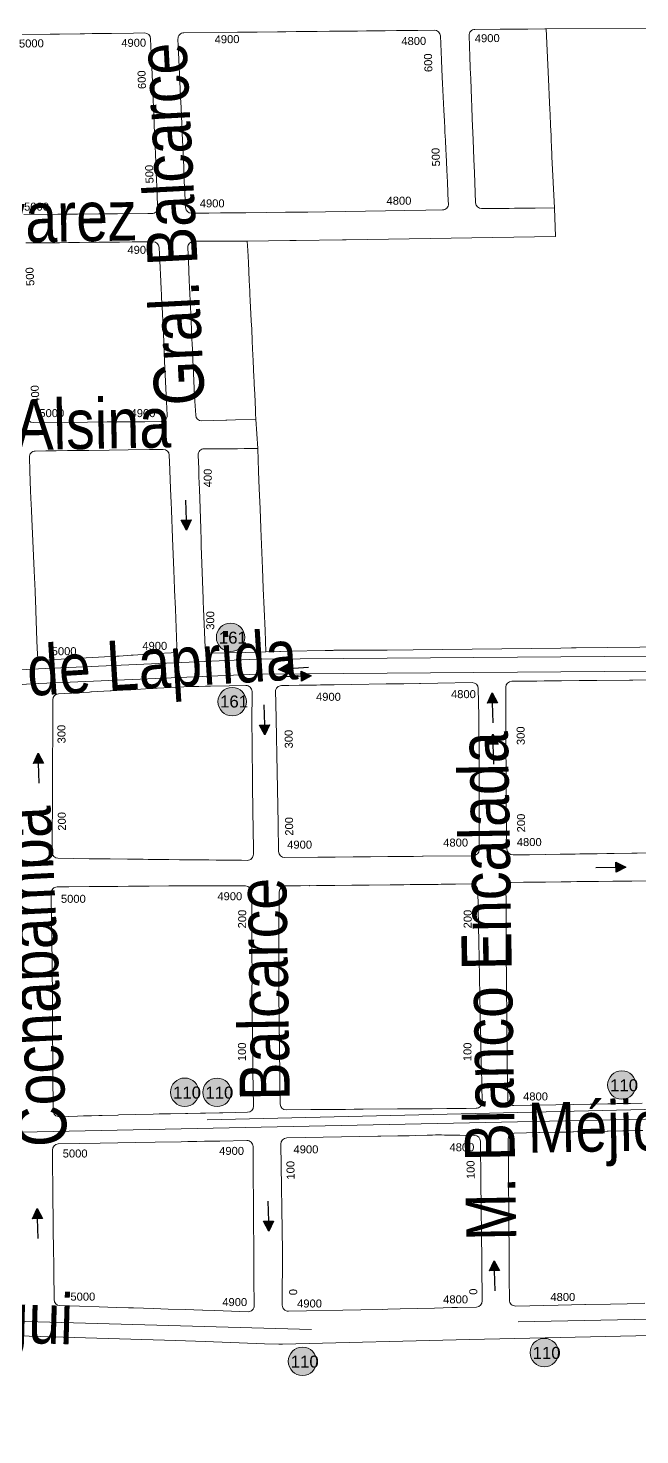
# Model space of a CAD drawing. Header units: millimetres. Extents: x 11558 to 23675, y 49449 to 61482.
# Drawn here: x 15370 to 15676, y 53272 to 53975 of the extents above; entities that cross this region are included whole.
import ezdxf

# ---------------------------------------------------------------- set-up
doc = ezdxf.new("R2010")
doc.units = ezdxf.units.MM
for name, color, linetype in [('0. plano base - nombres calles', 22, 'Continuous'), ('0. Plano Base - PLANO', 254, 'Continuous'), ('0. Plano base - sentido calles', 253, 'Continuous'), ('7. puesta en valor CC la lucila', 212, 'Continuous'), ('numeración', 7, 'Continuous')]:
    doc.layers.add(name, color=color, linetype=linetype)
for name, color, linetype, true_color in [('Linea 110 - 1 ida', 7, 'Continuous', 0x940000), ('Linea 110 - 1 Vuelta', 7, 'Continuous', 0x0000a8), ('Linea 110 - 2 Ida', 7, 'Continuous', 0xff3838), ('Linea 110 - 2 Vuelta', 7, 'Continuous', 0x3838ff), ('Linea 161 ida', 7, 'Continuous', 0xd16b6b), ('linea 161 vuelta', 7, 'Continuous', 0x9d070c)]:
    doc.layers.add(name, color=color, linetype=linetype, true_color=true_color)
doc.layers.get('7. puesta en valor CC la lucila').off()
doc.styles.get("Standard").update_dxf_attribs({"font": 'arial.ttf'})

# ---------------------------------------------------------------- blocks, each defined once
blk = doc.blocks.new('MANZANAS')
at = {"layer": '0. Plano Base - PLANO', "color": 0, "linetype": 'Continuous', "lineweight": 5}
for points in [[(5636383.23, 6176028.71), (5636299.06, 6175983.83), (5636296.93, 6175982.71), (5636292.27, 6175980.22), (5636227.13, 6175945.31), (5636215.62, 6175939.14), (5636199.24, 6175930.77), (5636198.8, 6175930.54), (5636192, 6175926.85), (5636191.77, 6175926.72), (5636191.1, 6175926.35), (5636190.87, 6175926.23), (5636188.39, 6175924.87), (5636188.16, 6175924.75), (5636172.24, 6175916.06), (5636172.02, 6175915.93), (5636168.53, 6175914.02), (5636168.3, 6175913.9), (5636162.19, 6175910.49), (5636162.16, 6175910.54), (5636156.87, 6175919.79), (5636151.57, 6175929.03), (5636146.39, 6175938.07), (5636146.36, 6175938.12), (5636141.48, 6175946.65), (5636131.48, 6175964.1), (5636131.45, 6175964.15), (5636126.6, 6175972.67), (5636126.57, 6175972.72), (5636121.68, 6175981.3), (5636121.66, 6175981.35), (5636117.29, 6175989.01), (5636111.72, 6175998.79), (5636104.14, 6176011.39), (5636104.12, 6176011.44), (5636102.81, 6176013.69), (5636101.78, 6176015.47), (5636097.82, 6176022.3), (5636095.31, 6176026.64), (5636094.57, 6176027.91), (5636094.54, 6176027.96), (5636093.68, 6176029.44), (5636089.48, 6176036.69), (5636089.45, 6176036.74), (5636086.49, 6176041.85), (5636084.47, 6176045.33), (5636084.44, 6176045.38), (5636081.49, 6176050.44), (5636079.4, 6176054.01), (5636074.31, 6176062.72), (5636072.79, 6176065.32), (5636071.95, 6176066.76), (5636069.24, 6176071.4), (5636069.21, 6176071.45), (5636064.66, 6176079.24), (5636061.6, 6176084.44), (5636059.25, 6176088.49), (5636077.98, 6176098.54), (5636080.86, 6176100.06), (5636101.27, 6176110.98), (5636101.64, 6176111.18), (5636102.84, 6176111.89), (5636112.2, 6176116.86), (5636194.92, 6176161.57), (5636187.98, 6176173.86), (5636187.9, 6176174), (5636187.87, 6176174.05), (5636175.06, 6176196.16), (5636175.03, 6176196.21), (5636172.05, 6176201.35), (5636171.4, 6176202.48), (5636169.77, 6176205.29), (5636169.74, 6176205.34), (5636167.27, 6176209.61), (5636164.4, 6176214.56), (5636164.37, 6176214.61), (5636163.24, 6176216.57), (5636159.62, 6176222.81), (5636159.59, 6176222.86), (5636157.45, 6176226.56), (5636142.99, 6176251.52), (5636189.68, 6176276.2)], [(5636021.89, 6175264.06), (5635947.92, 6175382.65), (5635931.63, 6175411.16), (5635933.39, 6175416.19), (5636188.82, 6175539.82), (5636199.05, 6175544.75), (5636211.74, 6175550.86), (5636214.87, 6175552.36), (5636280.89, 6175584.14), (5636294.22, 6175590.48), (5636320.99, 6175603.18), (5636327.56, 6175606.29), (5636327.82, 6175606.41), (5636329.12, 6175607.13), (5636411.11, 6175652.35), (5636510.55, 6175706.91)]]:
    blk.add_lwpolyline(points, dxfattribs=at)
for points in [[(5636151.79, 6176158.06), (5636144.27, 6176171.23), (5636142.68, 6176174.03), (5636140.93, 6176177.09), (5636136.13, 6176185.51), (5636130.93, 6176194.62), (5636127.88, 6176199.95), (5636126.09, 6176203.09), (5636121.05, 6176211.93), (5636118.37, 6176216.62), (5636118.13, 6176217.05), (5636115.6, 6176221.47), (5636110.31, 6176230.76, -0.423822), (5636111.51, 6176234.89), (5636122.67, 6176240.79), (5636125.55, 6176242.31), (5636134.4, 6176246.98), (5636134.45, 6176247.01), (5636134.93, 6176247.26), (5636142.49, 6176251.25), (5636142.99, 6176251.52), (5636157.45, 6176226.56), (5636159.59, 6176222.86), (5636159.62, 6176222.81), (5636163.24, 6176216.57), (5636164.37, 6176214.61), (5636164.4, 6176214.56), (5636167.27, 6176209.61), (5636169.74, 6176205.34), (5636169.77, 6176205.29), (5636171.4, 6176202.48), (5636172.05, 6176201.35), (5636175.03, 6176196.21), (5636175.06, 6176196.16), (5636187.87, 6176174.05), (5636187.9, 6176174), (5636179.47, 6176169.51), (5636170.34, 6176164.65), (5636168.01, 6176163.4), (5636155.8, 6176156.9, -0.405739)], [(5635983.1, 6176166.24), (5636006.73, 6176178.83), (5636015.5, 6176183.5), (5636024.48, 6176188.28), (5636024.71, 6176188.4), (5636024.82, 6176188.46), (5636028.12, 6176190.22), (5636032.73, 6176192.67), (5636033.21, 6176192.93), (5636033.49, 6176193.08), (5636037.61, 6176195.27), (5636041.93, 6176197.57), (5636047.42, 6176200.49), (5636050.77, 6176202.28), (5636054.53, 6176204.28), (5636059.76, 6176207.07), (5636063.67, 6176209.15), (5636068.27, 6176211.6), (5636071.97, 6176213.57), (5636076.97, 6176216.24), (5636077.48, 6176216.51), (5636077.98, 6176216.78), (5636085.24, 6176220.64), (5636085.43, 6176220.74), (5636086.33, 6176221.22), (5636093.66, 6176225.12, -0.403103), (5636097.66, 6176223.99), (5636103.66, 6176213.69), (5636106.14, 6176209.43), (5636109.74, 6176203.26), (5636111.25, 6176200.66), (5636111.3, 6176200.59), (5636116.34, 6176191.93), (5636116.4, 6176191.82), (5636119.14, 6176187.11), (5636120.82, 6176184.24), (5636121.32, 6176183.38), (5636121.92, 6176182.34), (5636123.95, 6176178.86), (5636126.36, 6176174.72), (5636127.51, 6176172.75), (5636131.41, 6176166.06), (5636133.09, 6176163.16), (5636134.41, 6176160.9), (5636137.15, 6176156.2), (5636139.3, 6176152.5), (5636139.92, 6176151.45, -0.424653), (5636138.75, 6176147.29), (5636131.43, 6176143.34), (5636122.22, 6176138.36), (5636113.67, 6176133.75), (5636104.87, 6176129), (5636096.03, 6176124.23), (5636087.23, 6176119.48), (5636079.43, 6176115.27), (5636078.42, 6176114.73), (5636069.62, 6176110.04), (5636061.03, 6176105.47), (5636052.09, 6176100.72), (5636050.33, 6176099.78), (5636044.86, 6176096.87), (5636040.95, 6176094.79), (5636035.73, 6176092.01), (5636029.31, 6176088.6), (5636028.11, 6176087.96, -0.404067), (5636024.1, 6176089.1), (5636023.55, 6176090.05), (5636022.08, 6176092.6), (5636019.25, 6176097.5), (5636017.16, 6176101.11), (5636014.21, 6176106.21), (5636011.98, 6176110.07), (5636008.97, 6176115.27), (5636007.04, 6176118.62), (5636004.13, 6176123.65), (5636002.83, 6176125.95), (5636001.54, 6176128.17), (5635998.82, 6176132.88), (5635998.04, 6176134.21), (5635985.26, 6176156.3), (5635981.91, 6176162.09, -0.424425)], [(5636091.06, 6176004.11), (5636080.51, 6175998.23, -0.407376), (5636076.46, 6175999.33), (5636072.92, 6176005.35), (5636071.61, 6176007.57), (5636067.76, 6176014.15), (5636063.95, 6176020.7), (5636062.76, 6176022.75), (5636062.39, 6176023.38), (5636058.09, 6176030.77), (5636057.64, 6176031.55), (5636052.61, 6176040.23), (5636047.58, 6176048.91), (5636042.56, 6176057.56), (5636037.71, 6176066.06), (5636036.14, 6176068.81), (5636034.38, 6176071.9, -0.424232), (5636035.59, 6176076.04), (5636039.6, 6176078.15), (5636042.58, 6176079.71), (5636043.98, 6176080.45), (5636050.52, 6176083.89), (5636052.95, 6176085.17), (5636056.76, 6176087.18), (5636059.25, 6176088.49), (5636061.6, 6176084.44), (5636064.66, 6176079.24), (5636069.21, 6176071.45), (5636069.24, 6176071.4), (5636071.95, 6176066.76), (5636072.79, 6176065.32), (5636074.31, 6176062.72), (5636079.4, 6176054.01), (5636081.49, 6176050.44), (5636084.44, 6176045.38), (5636084.47, 6176045.33), (5636086.49, 6176041.85), (5636089.45, 6176036.74), (5636089.48, 6176036.69), (5636093.68, 6176029.44), (5636094.54, 6176027.96), (5636094.57, 6176027.91), (5636095.31, 6176026.64), (5636097.82, 6176022.3), (5636101.78, 6176015.47), (5636102.81, 6176013.69), (5636104.12, 6176011.44), (5636104.14, 6176011.39), (5636095.24, 6176006.43), (5636091.49, 6176004.34)], [(5636134.19, 6175898.43), (5636124.58, 6175915.29), (5636122.85, 6175918.34), (5636122.18, 6175919.54), (5636109.09, 6175942.66), (5636107.72, 6175945.09), (5636104.92, 6175950.05), (5636099.93, 6175958.91), (5636095.14, 6175967.36), (5636093.66, 6175970.03), (5636092.07, 6175972.85), (5636090.19, 6175976.18), (5636086.78, 6175982.22, -0.423262), (5636088, 6175986.35), (5636092.06, 6175988.48), (5636094.68, 6175989.85), (5636102.78, 6175994.1), (5636105.73, 6175995.65), (5636111.49, 6175998.67), (5636111.72, 6175998.79), (5636117.29, 6175989.01), (5636121.66, 6175981.35), (5636121.68, 6175981.3), (5636126.57, 6175972.72), (5636126.6, 6175972.67), (5636131.45, 6175964.15), (5636131.48, 6175964.1), (5636141.48, 6175946.65), (5636146.36, 6175938.12), (5636146.39, 6175938.07), (5636151.57, 6175929.03), (5636156.87, 6175919.79), (5636162.16, 6175910.54), (5636162.19, 6175910.49), (5636161.96, 6175910.37), (5636153.46, 6175905.68), (5636138.25, 6175897.29, -0.410057)], [(5636013.54, 6175946.41), (5636018.25, 6175948.93), (5636020.82, 6175950.31), (5636022.81, 6175951.38), (5636027.72, 6175954.01), (5636028.33, 6175954.34), (5636037.08, 6175959.04), (5636046.11, 6175963.87), (5636054.57, 6175968.39), (5636063.88, 6175973.36), (5636064.02, 6175973.43), (5636069.96, 6175976.61, -0.405926), (5636073.98, 6175975.45), (5636077.51, 6175969.28), (5636077.8, 6175968.78), (5636082.23, 6175961.01), (5636082.43, 6175960.66), (5636083.95, 6175958), (5636085.84, 6175954.69), (5636087.36, 6175952.03), (5636087.66, 6175951.5), (5636094.46, 6175939.61), (5636094.67, 6175939.24), (5636102.48, 6175925.56), (5636102.54, 6175925.45), (5636107.15, 6175917.4), (5636107.19, 6175917.32), (5636107.43, 6175916.9), (5636112.09, 6175908.74), (5636112.18, 6175908.58), (5636121.47, 6175892.33, -0.407398), (5636120.41, 6175888.27), (5636114.55, 6175884.74), (5636106.08, 6175879.63), (5636104.01, 6175878.39), (5636103.77, 6175878.24), (5636103.19, 6175877.9), (5636097.95, 6175874.79), (5636097.43, 6175874.48), (5636096.98, 6175874.21), (5636083.74, 6175866.36), (5636080.09, 6175864.2), (5636079.98, 6175864.14), (5636075.54, 6175861.47), (5636065.49, 6175855.59, -0.417901), (5636061.36, 6175856.7), (5636058.03, 6175862.56), (5636050.55, 6175875.72), (5636050.25, 6175876.25), (5636045.86, 6175883.97), (5636045.65, 6175884.35), (5636040.68, 6175893.05), (5636033.11, 6175906.08), (5636027.7, 6175915.41), (5636025.48, 6175919.22), (5636025.4, 6175919.36), (5636024, 6175921.77), (5636020.66, 6175927.52), (5636020.62, 6175927.6), (5636015.69, 6175936.25), (5636012.33, 6175942.31, -0.418305)], [(5636264.89, 6175943.2), (5636271.49, 6175931.02), (5636272.52, 6175929.1), (5636275.66, 6175923.31), (5636277.77, 6175919.33), (5636279.81, 6175915.42), (5636281.28, 6175912.61), (5636283.72, 6175907.94), (5636287.68, 6175900.35), (5636291.83, 6175892.39), (5636294.05, 6175888.15), (5636294.22, 6175887.83), (5636295.99, 6175884.44), (5636302.53, 6175871.91, -0.412071), (5636301.28, 6175867.87), (5636279.14, 6175856.1), (5636278.75, 6175855.9), (5636274.8, 6175853.8), (5636271.34, 6175851.96), (5636266.45, 6175849.36), (5636263.58, 6175847.84), (5636255.92, 6175843.77), (5636248.13, 6175839.62), (5636240.24, 6175835.44), (5636240.07, 6175835.35), (5636232.86, 6175831.51), (5636232.59, 6175831.37), (5636217.94, 6175823.58, -0.411194), (5636213.9, 6175824.8), (5636207.17, 6175837.14), (5636203.11, 6175844.6), (5636198.9, 6175852.33), (5636190.74, 6175867.32), (5636186.43, 6175875.24), (5636182.22, 6175882.96), (5636178.45, 6175889.89), (5636178.26, 6175890.24), (5636175.63, 6175895.06, -0.415394), (5636176.85, 6175899.13), (5636180.09, 6175900.88), (5636184.62, 6175903.32), (5636184.67, 6175903.35), (5636188.95, 6175905.66), (5636191.1, 6175906.82), (5636192.32, 6175907.48), (5636194.02, 6175908.39), (5636195.85, 6175909.38), (5636200.1, 6175911.67), (5636207.87, 6175915.86), (5636222.91, 6175923.97), (5636230.59, 6175928.11), (5636230.7, 6175928.17), (5636237.72, 6175931.95), (5636237.92, 6175932.06), (5636238.13, 6175932.17), (5636245.72, 6175936.26), (5636260.83, 6175944.41, -0.41363)], [(5636165.15, 6175889.75), (5636172.27, 6175875.98), (5636173.4, 6175873.79), (5636175.8, 6175869.27), (5636179.87, 6175861.64), (5636183.93, 6175854.03), (5636188.02, 6175846.36), (5636192.05, 6175838.81), (5636192.64, 6175837.7), (5636194.36, 6175834.56), (5636196.29, 6175830.94), (5636203.31, 6175817.82, -0.420452), (5636202.02, 6175813.73), (5636199.45, 6175812.42), (5636196.14, 6175810.75), (5636193.85, 6175809.59), (5636191.85, 6175808.57), (5636188.11, 6175806.68), (5636184.9, 6175805.05), (5636179.44, 6175802.28), (5636179.24, 6175802.18), (5636176.09, 6175800.58), (5636171.75, 6175798.38), (5636167.05, 6175796), (5636166.49, 6175795.72), (5636158.19, 6175791.51), (5636158.13, 6175791.48), (5636157.77, 6175791.3), (5636155.58, 6175790.19), (5636149.63, 6175787.17), (5636149.29, 6175787), (5636149, 6175786.85), (5636148.56, 6175786.63), (5636140.75, 6175782.67), (5636140.54, 6175782.57), (5636131.47, 6175778), (5636117.49, 6175770.97, -0.412584), (5636113.47, 6175772.29), (5636110.38, 6175778.37), (5636110.26, 6175778.6), (5636106.09, 6175786.77), (5636105.82, 6175787.32), (5636105.78, 6175787.4), (5636101.25, 6175796.27), (5636096.9, 6175804.7), (5636096.71, 6175805.08), (5636096.65, 6175805.21), (5636096.4, 6175805.69), (5636092.12, 6175813.99), (5636092.05, 6175814.11), (5636091.86, 6175814.49), (5636091.55, 6175815.09), (5636087.59, 6175822.77), (5636078.65, 6175840.11, -0.396948), (5636079.79, 6175844.06), (5636084.96, 6175847.13), (5636085.52, 6175847.46), (5636093.14, 6175851.98), (5636093.77, 6175852.36), (5636094.06, 6175852.53), (5636102.13, 6175857.31), (5636102.3, 6175857.42), (5636102.5, 6175857.53), (5636107.5, 6175860.5), (5636110.9, 6175862.52), (5636110.97, 6175862.56), (5636119.51, 6175867.62), (5636128.11, 6175872.72), (5636133.85, 6175876.13), (5636136.61, 6175877.64), (5636140.42, 6175879.72), (5636143.36, 6175881.33), (5636145.07, 6175882.26), (5636145.48, 6175882.48), (5636153.68, 6175886.96), (5636161.05, 6175891, -0.421371)], [(5636311.07, 6175853.75), (5636319.87, 6175837.63), (5636323.44, 6175831.08), (5636327.59, 6175823.49), (5636327.66, 6175823.36), (5636327.82, 6175823.07), (5636331.8, 6175815.77), (5636331.83, 6175815.72), (5636336.65, 6175806.9), (5636340.63, 6175799.6), (5636341.33, 6175798.32), (5636344.85, 6175791.88), (5636345.27, 6175791.1), (5636346.34, 6175789.15), (5636349.03, 6175784.22), (5636353.08, 6175776.8), (5636353.65, 6175775.76), (5636361.95, 6175760.56, -0.41798), (5636360.72, 6175756.47), (5636356.31, 6175754.14), (5636348.96, 6175750.24), (5636347.83, 6175749.64), (5636341.28, 6175746.17), (5636340.98, 6175746.01), (5636340.12, 6175745.55), (5636340.06, 6175745.52), (5636333.81, 6175742.21), (5636332.71, 6175741.63), (5636326.03, 6175738.09), (5636310.79, 6175730.01), (5636306.78, 6175727.89), (5636302.94, 6175725.85), (5636295.4, 6175721.86), (5636291.32, 6175719.69), (5636287.68, 6175717.77), (5636276.82, 6175711.96, -0.414089), (5636272.76, 6175713.19), (5636268.35, 6175721.43), (5636268.21, 6175721.69), (5636266.02, 6175725.79), (5636265.87, 6175726.07), (5636264.2, 6175729.21), (5636261.63, 6175734.01), (5636260.15, 6175736.79), (5636258.25, 6175740.33), (5636258, 6175740.8), (5636256.35, 6175743.86), (5636256.27, 6175744), (5636252.08, 6175751.78), (5636251.96, 6175752.02), (5636251.64, 6175752.6), (5636248.03, 6175759.32), (5636247.88, 6175759.59), (5636245.5, 6175764.03), (5636244.21, 6175766.53), (5636242.99, 6175768.89), (5636242.93, 6175769.01), (5636240.36, 6175773.99), (5636239.18, 6175776.28), (5636235.13, 6175784.12), (5636232.55, 6175789.11), (5636232.37, 6175789.47), (5636231.21, 6175791.71), (5636231.06, 6175791.99), (5636230.69, 6175792.72), (5636230.48, 6175793.13), (5636229, 6175796.03), (5636228.81, 6175796.41), (5636227.23, 6175799.57), (5636226.02, 6175801.98), (5636225.99, 6175802.05), (5636223.45, 6175807.12, -0.406463), (5636224.72, 6175811.11), (5636228.58, 6175813.17), (5636231.42, 6175814.69), (5636231.49, 6175814.73), (5636235.35, 6175816.78), (5636235.41, 6175816.81), (5636238.59, 6175818.51), (5636239.02, 6175818.74), (5636246.56, 6175822.75), (5636246.69, 6175822.82), (5636254.18, 6175826.81), (5636260.72, 6175830.29), (5636260.87, 6175830.38), (5636261.85, 6175830.9), (5636270.99, 6175835.77), (5636277.13, 6175839.04), (5636279.88, 6175840.5), (5636283.79, 6175842.59), (5636283.97, 6175842.68), (5636285, 6175843.23), (5636289.26, 6175845.5), (5636292.31, 6175847.12), (5636293.51, 6175847.77), (5636293.59, 6175847.81), (5636299.96, 6175851.2), (5636307.02, 6175854.96, -0.411183)], [(5636211.2, 6175800.7), (5636213.82, 6175795.7), (5636216.26, 6175791.06), (5636217.51, 6175788.68), (5636219.51, 6175784.83), (5636220.54, 6175782.91), (5636223.68, 6175776.93), (5636231.84, 6175761.41), (5636233.68, 6175757.69), (5636236.24, 6175752.81), (5636236.43, 6175752.45), (5636240.15, 6175745.54), (5636240.19, 6175745.46), (5636243.19, 6175739.89), (5636244.32, 6175737.79), (5636245.81, 6175735.02), (5636248.41, 6175730.21), (5636252.39, 6175722.8), (5636253.1, 6175721.48), (5636261.4, 6175706.07, -0.412914), (5636260.19, 6175702.01), (5636249.31, 6175696.09), (5636248.14, 6175695.45), (5636247.86, 6175695.3), (5636241.68, 6175691.94), (5636241.11, 6175691.63), (5636239.57, 6175690.79), (5636233.96, 6175687.76), (5636232.89, 6175687.15), (5636226.37, 6175683.61), (5636225.15, 6175682.95), (5636221.34, 6175680.87), (5636218.77, 6175679.47), (5636211.09, 6175675.25), (5636203.63, 6175671.1), (5636203.25, 6175670.89), (5636196.34, 6175667.04), (5636195.85, 6175666.77), (5636194.86, 6175666.22), (5636191.77, 6175664.5), (5636188.25, 6175662.54), (5636185.6, 6175661.06), (5636177.66, 6175656.64, -0.420021), (5636173.55, 6175657.85), (5636164.39, 6175675.1), (5636163.91, 6175676), (5636160.22, 6175682.96), (5636156.27, 6175690.48), (5636154.41, 6175694.01), (5636152.75, 6175697.17), (5636152.23, 6175698.15), (5636148.18, 6175705.86), (5636145.49, 6175710.97), (5636141.5, 6175718.53), (5636138.88, 6175723.48), (5636138.85, 6175723.54), (5636138.52, 6175724.15), (5636134.16, 6175732.1), (5636134, 6175732.39), (5636133.97, 6175732.44), (5636129.48, 6175740.98), (5636129.39, 6175741.15), (5636122.49, 6175754, -0.415618), (5636123.72, 6175758.07), (5636128.67, 6175760.69), (5636128.86, 6175760.8), (5636137.8, 6175765.54), (5636146.06, 6175769.93), (5636146.72, 6175770.28), (5636150.54, 6175772.31), (5636155.27, 6175774.82), (5636164.4, 6175779.67), (5636173.09, 6175784.28), (5636181.9, 6175788.95), (5636184.91, 6175790.5), (5636186.75, 6175791.45), (5636187.49, 6175791.83), (5636191.32, 6175793.81), (5636196.75, 6175796.6), (5636196.88, 6175796.67), (5636199.92, 6175798.24), (5636207.17, 6175801.97, -0.411927)], [(5636406.63, 6175668.38), (5636398.44, 6175663.85), (5636396.42, 6175662.74), (5636395.96, 6175662.48), (5636388.36, 6175658.28), (5636380.81, 6175654.1), (5636373.31, 6175649.95), (5636367.93, 6175646.98), (5636365.7, 6175645.77), (5636356.03, 6175640.51), (5636324.14, 6175623.17, -0.420799), (5636320.04, 6175624.43), (5636307.77, 6175648.25), (5636282.28, 6175695.56, -0.41251), (5636283.48, 6175699.62), (5636323.53, 6175721.5), (5636324.78, 6175722.16), (5636332.39, 6175726.17), (5636332.85, 6175726.4), (5636337.38, 6175728.93), (5636339.95, 6175730.37), (5636345.19, 6175733.29), (5636347.49, 6175734.51), (5636348.86, 6175735.33), (5636351.52, 6175736.67), (5636352.78, 6175737.31), (5636355.1, 6175738.47), (5636356.8, 6175739.33), (5636357.06, 6175739.46), (5636359.67, 6175740.78), (5636366.25, 6175744.09, -0.407036), (5636370.24, 6175742.82), (5636372.8, 6175738.03), (5636372.83, 6175737.98), (5636373.24, 6175737.21), (5636373.32, 6175737.06), (5636376.82, 6175730.52), (5636380.88, 6175722.91), (5636381.03, 6175722.64), (5636381.08, 6175722.55), (5636384.73, 6175715.71), (5636385.03, 6175715.16), (5636385.05, 6175715.11), (5636393.05, 6175700.11), (5636397.19, 6175692.36), (5636398.61, 6175689.69), (5636399.51, 6175688), (5636401.14, 6175684.96), (5636402.03, 6175683.28), (5636405.09, 6175677.54), (5636405.16, 6175677.41), (5636407.83, 6175672.42, -0.409752)], [(5636306.34, 6175613.64), (5636291.33, 6175606.46), (5636285.9, 6175603.86), (5636285.83, 6175603.82), (5636277.91, 6175600.03), (5636270.29, 6175596.39), (5636263.62, 6175593.19), (5636254.68, 6175588.91), (5636252.4, 6175587.82), (5636246.91, 6175585.19), (5636239.22, 6175581.51), (5636221.4, 6175572.98, -0.401449), (5636217.45, 6175574.27), (5636210.75, 6175586.84), (5636209.65, 6175588.91), (5636209.47, 6175589.24), (5636205.58, 6175596.61), (5636205.48, 6175596.8), (5636201.26, 6175604.61), (5636197.13, 6175612.36), (5636194.97, 6175616.4), (5636193.17, 6175619.79), (5636189.68, 6175626.32), (5636189.12, 6175627.37), (5636187.53, 6175630.34), (5636182.26, 6175640.23, -0.412099), (5636183.47, 6175644.28), (5636201.92, 6175654.3), (5636209.64, 6175658.49), (5636217.5, 6175662.76), (5636226.11, 6175667.43), (5636237.51, 6175673.62), (5636240.38, 6175675.18), (5636244.35, 6175677.34), (5636247.73, 6175679.17), (5636251.17, 6175681.04), (5636254.43, 6175682.81), (5636266.41, 6175689.31, -0.417408), (5636270.49, 6175688.08), (5636275, 6175679.54), (5636275.74, 6175678.15), (5636277.08, 6175675.62), (5636277.55, 6175674.72), (5636277.64, 6175674.56), (5636279.77, 6175670.54), (5636281.02, 6175668.17), (5636285.24, 6175660.19), (5636289.14, 6175652.81), (5636293.2, 6175645.14), (5636294.25, 6175643.16), (5636296.19, 6175639.5), (5636297.34, 6175637.31), (5636301.43, 6175629.58), (5636307.69, 6175617.75, -0.42601)]]:
    blk.add_lwpolyline(points, format="xyb", close=True, dxfattribs=at)
for points in [[(5635909.01, 6176126.75), (5635924.01, 6176134.79), (5635928.23, 6176137.05), (5635937.26, 6176141.89), (5635939.19, 6176142.93), (5635942.64, 6176144.77), (5635944.14, 6176145.58), (5635949.87, 6176148.65), (5635950.2, 6176148.82), (5635951.1, 6176149.3), (5635960.81, 6176154.51), (5635965.64, 6176157.1, -0.40557), (5635969.66, 6176155.95), (5635973.32, 6176149.58), (5635973.48, 6176149.3), (5635976.08, 6176144.77), (5635978.29, 6176140.92), (5635983.37, 6176132.09), (5635988.34, 6176123.43), (5635991.08, 6176118.67), (5635993.3, 6176114.8), (5635998.3, 6176106.1), (5636003.09, 6176097.76), (5636008.27, 6176088.75), (5636008.49, 6176088.36), (5636009.52, 6176086.57), (5636011.71, 6176082.76, -0.424487), (5636010.51, 6176078.62), (5636008.71, 6176077.66), (5635995.38, 6176070.61), (5635993.2, 6176069.46), (5635987.04, 6176066.2), (5635977.68, 6176061.25), (5635968.99, 6176056.65), (5635953.97, 6176048.71, -0.398164)], [(5635961.38, 6176036.56), (5635965.47, 6176038.72), (5635976.25, 6176044.43), (5635980.19, 6176046.53), (5635982.67, 6176047.85), (5635985.09, 6176049.13), (5635993.58, 6176053.65), (5635994.01, 6176053.89), (5635998.44, 6176056.24), (5636002.82, 6176058.57), (5636008.3, 6176061.49), (5636010.27, 6176062.54), (5636017.6, 6176066.4, -0.401077), (5636021.58, 6176065.26), (5636024.98, 6176059.47), (5636030.15, 6176050.62), (5636032.11, 6176047.25), (5636032.16, 6176047.15), (5636033.36, 6176045.15), (5636034.36, 6176043.4), (5636036.55, 6176039.65), (5636040.06, 6176033.64), (5636045.28, 6176024.69), (5636048.29, 6176019.49), (5636050.02, 6176016.51), (5636050.25, 6176016.11), (5636055.3, 6176007.38), (5636060.41, 6175998.55), (5636063.82, 6175992.68, -0.425298), (5636062.62, 6175988.52), (5636055.38, 6175984.69), (5636053.02, 6175983.43), (5636051.46, 6175982.61), (5636047.98, 6175980.77), (5636045.33, 6175979.36), (5636043.74, 6175978.52), (5636038.82, 6175975.91), (5636030.1, 6175971.29), (5636006.09, 6175958.57, -0.403727), (5636002.09, 6175959.72)], [(5636378.68, 6175909.66), (5636373.39, 6175906.81), (5636371.03, 6175905.54), (5636363.31, 6175901.38), (5636360.05, 6175899.63), (5636355.85, 6175897.37), (5636355.66, 6175897.27), (5636348.48, 6175893.41), (5636348.14, 6175893.22), (5636346.08, 6175892.11), (5636340.7, 6175889.22), (5636339.42, 6175888.53), (5636333.04, 6175885.09), (5636332.82, 6175884.97), (5636325.94, 6175881.27), (5636318.72, 6175877.39, -0.413407), (5636314.66, 6175878.6), (5636309.86, 6175887.46), (5636307.79, 6175891.27), (5636307.76, 6175891.33), (5636303.69, 6175898.84), (5636303.55, 6175899.1), (5636300.81, 6175904.29), (5636299.62, 6175906.56), (5636296.86, 6175911.85), (5636296.52, 6175912.49), (5636295.61, 6175914.23), (5636291.64, 6175921.81), (5636291.49, 6175922.11), (5636287.62, 6175929.5), (5636283.48, 6175937.43), (5636282.22, 6175939.82), (5636282.03, 6175940.2), (5636280.12, 6175943.85), (5636279.91, 6175944.25), (5636276.85, 6175950.09, -0.412007), (5636278.1, 6175954.13), (5636282.42, 6175956.44), (5636283.86, 6175957.2), (5636284.06, 6175957.3), (5636284.68, 6175957.64), (5636285.02, 6175957.82), (5636285.24, 6175957.93), (5636289.26, 6175960.08), (5636292.37, 6175961.73), (5636299.04, 6175965.29), (5636300.13, 6175965.87), (5636307.82, 6175969.96), (5636313.17, 6175972.82), (5636315.72, 6175974.17), (5636330.12, 6175981.84), (5636330.71, 6175982.16), (5636330.88, 6175982.25), (5636331.53, 6175982.59), (5636337.97, 6175986.03)], [(5636433.3, 6175797.1), (5636428.09, 6175794.26), (5636425.67, 6175792.95), (5636422.06, 6175790.98), (5636419.69, 6175789.68), (5636418.2, 6175788.88), (5636412.23, 6175785.62), (5636410.37, 6175784.61), (5636403.04, 6175780.61), (5636395.29, 6175776.39), (5636387.85, 6175772.34), (5636384.06, 6175770.28), (5636376.85, 6175766.35, -0.416821), (5636372.76, 6175767.57), (5636368.75, 6175775.09), (5636364.62, 6175782.84), (5636362.59, 6175786.65), (5636361.36, 6175788.96), (5636361.18, 6175789.3), (5636360.74, 6175790.12), (5636360.44, 6175790.68), (5636357.22, 6175796.72), (5636356.47, 6175798.13), (5636352.6, 6175805.39), (5636352.45, 6175805.67), (5636350.49, 6175809.34), (5636348.93, 6175812.27), (5636348.46, 6175813.15), (5636348.35, 6175813.36), (5636346.21, 6175817.37), (5636345.93, 6175817.89), (5636344.27, 6175821.01), (5636344.24, 6175821.06), (5636343.98, 6175821.56), (5636343.52, 6175822.43), (5636339.56, 6175829.97), (5636339.5, 6175830.09), (5636335.52, 6175837.66), (5636333.41, 6175841.68), (5636331.43, 6175845.44), (5636330.51, 6175847.2), (5636326.9, 6175854.06), (5636326.62, 6175854.6), (5636323.3, 6175860.92, -0.412267), (5636324.54, 6175864.96), (5636329.66, 6175867.7), (5636331.3, 6175868.57), (5636333.82, 6175869.92), (5636334.92, 6175870.5), (5636337.91, 6175872.1), (5636339.12, 6175872.75), (5636339.33, 6175872.86), (5636346.31, 6175876.58), (5636346.43, 6175876.65), (5636346.49, 6175876.68), (5636346.59, 6175876.73), (5636349.32, 6175878.19), (5636350.34, 6175878.74), (5636350.56, 6175878.86), (5636353.14, 6175880.24), (5636353.88, 6175880.63), (5636354.35, 6175880.88), (5636354.4, 6175880.91), (5636361.8, 6175884.86), (5636362.05, 6175884.99), (5636362.69, 6175885.33), (5636369.02, 6175888.72), (5636369.45, 6175888.94), (5636377.15, 6175893.06), (5636377.39, 6175893.18), (5636384.94, 6175897.22)], [(5636480.54, 6175708.85), (5636472.87, 6175704.66), (5636465.54, 6175700.65), (5636454.56, 6175694.65), (5636454.22, 6175694.46), (5636442.55, 6175688.09), (5636423.84, 6175677.86, -0.417941), (5636419.75, 6175679.09), (5636414.48, 6175689.04), (5636413.23, 6175691.39), (5636409.18, 6175699.03), (5636406.56, 6175703.98), (5636403.55, 6175709.66), (5636400.96, 6175714.55), (5636396.87, 6175722.27), (5636394.08, 6175727.54), (5636392.85, 6175729.85), (5636391.35, 6175732.69), (5636389.5, 6175736.17), (5636389.07, 6175736.99), (5636388.68, 6175737.71), (5636382.06, 6175750.2, -0.410688), (5636383.28, 6175754.24), (5636394.12, 6175760.15), (5636394.41, 6175760.31), (5636401.47, 6175764.16), (5636401.75, 6175764.32), (5636401.94, 6175764.42), (5636406.63, 6175766.98), (5636409.09, 6175768.32), (5636409.33, 6175768.45), (5636416.44, 6175772.33), (5636416.82, 6175772.54), (5636417.07, 6175772.67), (5636424.21, 6175776.57), (5636424.62, 6175776.79), (5636431.04, 6175780.29), (5636432.12, 6175780.89), (5636437.29, 6175783.7), (5636439.83, 6175785.09)]]:
    blk.add_lwpolyline(points, format="xyb", dxfattribs=at)
blk = doc.blocks.new('161 ida')
at = {"layer": 'Linea 161 ida', "lineweight": 211, "true_color": 0xededed}
h = blk.add_hatch(color=7, dxfattribs=at)
h.dxf.hatch_style = 1
edge = h.paths.add_edge_path()
edge.add_arc((0, 0), 7.11, 0, 360)
at = {"layer": 'Linea 161 ida', "lineweight": 9}
blk.add_circle((0, 0), 7.11, dxfattribs=at)
at = {"layer": 'Linea 161 ida', "lineweight": 15, "insert": (-5.85, 2.85), "char_height": 6, "attachment_point": 1}
blk.add_mtext_dynamic_manual_height_columns('161', width=16.4579, gutter_width=12.5, heights=[0], dxfattribs=at)
blk = doc.blocks.new('161vuelta')
at = {"layer": 'linea 161 vuelta', "lineweight": 211, "true_color": 0xededed}
h = blk.add_hatch(color=7, dxfattribs=at)
h.dxf.hatch_style = 1
edge = h.paths.add_edge_path()
edge.add_arc((0, 0), 7.11, 0, 360)
at = {"layer": 'linea 161 vuelta', "lineweight": 9}
blk.add_circle((0, 0), 7.11, dxfattribs=at)
at = {"layer": 'linea 161 vuelta', "lineweight": 9, "insert": (-6.03, 3.07), "char_height": 6, "attachment_point": 1}
blk.add_mtext_dynamic_manual_height_columns('161', width=16.4579, gutter_width=12.5, heights=[0], dxfattribs=at)
blk = doc.blocks.new('110 1 ida')
at = {"layer": 'Linea 110 - 1 Vuelta', "lineweight": 211, "true_color": 0xededed}
h = blk.add_hatch(color=7, dxfattribs=at)
h.dxf.hatch_style = 1
edge = h.paths.add_edge_path()
edge.add_arc((0, 0), 7.11, 0, 360)
at = {"layer": 'Linea 110 - 1 Vuelta', "lineweight": 9}
blk.add_circle((0, 0), 7.11, dxfattribs=at)
at = {"layer": 'Linea 110 - 1 Vuelta', "lineweight": 15, "insert": (-5.85, 2.85), "char_height": 6, "attachment_point": 1}
blk.add_mtext_dynamic_manual_height_columns('110', width=16.4579, gutter_width=12.5, heights=[0], dxfattribs=at)
blk = doc.blocks.new('110 1 vuelta')
at = {"layer": 'Linea 110 - 1 ida', "lineweight": 211, "true_color": 0xededed}
h = blk.add_hatch(color=7, dxfattribs=at)
h.dxf.hatch_style = 1
edge = h.paths.add_edge_path()
edge.add_arc((0, 0), 7.11, 0, 360)
at = {"layer": 'Linea 110 - 1 ida', "lineweight": 9}
blk.add_circle((0, 0), 7.11, dxfattribs=at)
at = {"layer": 'Linea 110 - 1 ida', "lineweight": 15, "insert": (-5.85, 2.85), "char_height": 6, "attachment_point": 1}
blk.add_mtext_dynamic_manual_height_columns('110', width=16.4579, gutter_width=12.5, heights=[0], dxfattribs=at)
blk = doc.blocks.new('110 2 ida')
at = {"layer": 'Linea 110 - 2 Ida', "lineweight": 211, "true_color": 0xededed}
h = blk.add_hatch(color=7, dxfattribs=at)
h.dxf.hatch_style = 1
edge = h.paths.add_edge_path()
edge.add_arc((0, 0), 7.11, 0, 360)
at = {"layer": 'Linea 110 - 2 Ida', "lineweight": 9}
blk.add_circle((0, 0), 7.11, dxfattribs=at)
at = {"layer": 'Linea 110 - 2 Ida', "lineweight": 15, "insert": (-5.85, 2.85), "char_height": 6, "attachment_point": 1}
blk.add_mtext_dynamic_manual_height_columns('110', width=16.4579, gutter_width=12.5, heights=[0], dxfattribs=at)
blk = doc.blocks.new('110 2 vuekta')
at = {"layer": 'Linea 110 - 2 Vuelta', "lineweight": 211, "true_color": 0xededed}
h = blk.add_hatch(color=7, dxfattribs=at)
h.dxf.hatch_style = 1
edge = h.paths.add_edge_path()
edge.add_arc((0, 0), 7.11, 0, 360)
at = {"layer": 'Linea 110 - 2 Vuelta', "lineweight": 9}
blk.add_circle((0, 0), 7.11, dxfattribs=at)
at = {"layer": 'Linea 110 - 2 Vuelta', "lineweight": 15, "insert": (-5.85, 2.85), "char_height": 6, "attachment_point": 1}
blk.add_mtext_dynamic_manual_height_columns('110', width=16.4579, gutter_width=12.5, heights=[0], dxfattribs=at)

msp = doc.modelspace()

# ---------------------------------------------------------------- hatches: boundary and pattern name
at = {"layer": '0. Plano base - sentido calles', "linetype": 'Continuous', "lineweight": 25, "ltscale": 2, "true_color": 0x1a1a1a}
h = msp.add_hatch(color=250, dxfattribs=at)
h.dxf.hatch_style = 1
h.paths.add_polyline_path([(15449.1, 53724.14), (15451.46, 53729.21), (15448.96, 53729.13)])
h.paths.add_polyline_path([(15449.1, 53724.14), (15448.96, 53729.13), (15446.46, 53729.06)])
h = msp.add_hatch(color=250, dxfattribs=at)
h.dxf.hatch_style = 1
h.paths.add_polyline_path([(15495.14, 53654.5), (15500.29, 53652.33), (15500.13, 53654.83)])
h.paths.add_polyline_path([(15495.14, 53654.5), (15500.13, 53654.83), (15499.97, 53657.32)])
h = msp.add_hatch(color=250, dxfattribs=at)
h.dxf.hatch_style = 1
h.paths.add_polyline_path([(15511.55, 53651.24), (15506.5, 53653.65), (15506.55, 53651.15)])
h.paths.add_polyline_path([(15511.55, 53651.24), (15506.55, 53651.15), (15506.59, 53648.65)])
h = msp.add_hatch(color=250, dxfattribs=at)
h.dxf.hatch_style = 1
h.paths.add_polyline_path([(15602.07, 53642.7), (15599.74, 53637.62), (15602.23, 53637.7)])
h.paths.add_polyline_path([(15602.07, 53642.7), (15602.23, 53637.7), (15604.73, 53637.78)])
h = msp.add_hatch(color=250, dxfattribs=at)
h.dxf.hatch_style = 1
h.paths.add_polyline_path([(15488.31, 53621.7), (15490.67, 53626.77), (15488.17, 53626.7)])
h.paths.add_polyline_path([(15488.31, 53621.7), (15488.17, 53626.7), (15485.67, 53626.62)])
h = msp.add_hatch(color=250, dxfattribs=at)
h.dxf.hatch_style = 1
h.paths.add_polyline_path([(15602.44, 53622.09), (15600.1, 53617.01), (15602.6, 53617.09)])
h.paths.add_polyline_path([(15602.44, 53622.09), (15602.6, 53617.09), (15605.1, 53617.17)])
h = msp.add_hatch(color=250, dxfattribs=at)
h.dxf.hatch_style = 1
h.paths.add_polyline_path([(15374.87, 53612.56), (15372.53, 53607.48), (15375.03, 53607.56)])
h.paths.add_polyline_path([(15374.87, 53612.56), (15375.03, 53607.56), (15377.53, 53607.64)])
h = msp.add_hatch(color=250, dxfattribs=at)
h.dxf.hatch_style = 1
h.paths.add_polyline_path([(15668.94, 53555.67), (15663.9, 53558.08), (15663.94, 53555.59)])
h.paths.add_polyline_path([(15668.94, 53555.67), (15663.94, 53555.59), (15663.98, 53553.09)])
h = msp.add_hatch(color=250, dxfattribs=at)
h.dxf.hatch_style = 1
h.paths.add_polyline_path([(15374.46, 53384.92), (15372.1, 53379.85), (15374.6, 53379.92)])
h.paths.add_polyline_path([(15374.46, 53384.92), (15374.6, 53379.92), (15377.1, 53379.99)])
h = msp.add_hatch(color=250, dxfattribs=at)
h.dxf.hatch_style = 1
h.paths.add_polyline_path([(15490.24, 53373.64), (15492.6, 53378.7), (15490.1, 53378.63)])
h.paths.add_polyline_path([(15490.24, 53373.64), (15490.1, 53378.63), (15487.6, 53378.56)])
h = msp.add_hatch(color=250, dxfattribs=at)
h.dxf.hatch_style = 1
h.paths.add_polyline_path([(15602.99, 53358.84), (15600.66, 53353.77), (15603.15, 53353.85)])
h.paths.add_polyline_path([(15602.99, 53358.84), (15603.15, 53353.85), (15605.65, 53353.93)])

# ---------------------------------------------------------------- linework, layer by layer
at = {"layer": '0. Plano base - sentido calles', "color": 250, "linetype": 'Continuous', "lineweight": 25, "ltscale": 2, "true_color": 0x1a1a1a}
for points in [[(15448.67, 53739.13), (15449.1, 53724.14), (15446.46, 53729.06), (15451.46, 53729.21), (15449.1, 53724.14)], [(15510.11, 53655.48), (15495.14, 53654.5), (15499.97, 53657.32), (15500.29, 53652.33), (15495.14, 53654.5)], [(15496.55, 53650.99), (15511.55, 53651.24), (15506.59, 53648.65), (15506.5, 53653.65), (15511.55, 53651.24)], [(15602.56, 53627.71), (15602.07, 53642.7), (15604.73, 53637.78), (15599.74, 53637.62), (15602.07, 53642.7)], [(15487.88, 53636.69), (15488.31, 53621.7), (15485.67, 53626.62), (15490.67, 53626.77), (15488.31, 53621.7)], [(15602.92, 53607.09), (15602.44, 53622.09), (15605.1, 53617.17), (15600.1, 53617.01), (15602.44, 53622.09)], [(15375.35, 53597.56), (15374.87, 53612.56), (15377.53, 53607.64), (15372.53, 53607.48), (15374.87, 53612.56)], [(15653.94, 53555.42), (15668.94, 53555.67), (15663.98, 53553.09), (15663.9, 53558.08), (15668.94, 53555.67)], [(15489.81, 53388.63), (15490.24, 53373.64), (15487.6, 53378.56), (15492.6, 53378.7), (15490.24, 53373.64)], [(15374.89, 53369.92), (15374.46, 53384.92), (15377.1, 53379.99), (15372.1, 53379.85), (15374.46, 53384.92)], [(15603.48, 53343.85), (15602.99, 53358.84), (15605.65, 53353.93), (15600.66, 53353.77), (15602.99, 53358.84)]]:
    msp.add_lwpolyline(points, dxfattribs=at)
at = {"layer": 'Linea 110 - 1 ida', "lineweight": 15}
msp.add_lwpolyline([(15615.11, 53328.21), (15755.79, 53331.15), (15930.72, 53336), (16195.93, 53343.25), (16360.55, 53345.69), (16523.65, 53350.19), (16726.63, 53352.29), (16933.54, 53355.94, -0.316196), (16952.87, 53344.63, -0.164326), (16951.78, 53311.63, 0.100208), (16953.05, 53283.31), (16962.58, 53240.26)], format="xyb", dxfattribs=at)
at = {"layer": 'Linea 110 - 1 Vuelta', "lineweight": 15}
msp.add_lwpolyline([(16994.6, 53170.95), (16972.72, 53277.24), (16965.21, 53307.86, -0.110618), (16964.09, 53337.36), (16971.17, 53392.39), (16970.87, 53457.14), (16961.6, 53460.15), (16779.15, 53456.47), (16637.46, 53456.21), (16322.54, 53449.46), (16141.1, 53444.38), (15865.44, 53438.31), (15678.43, 53434.46), (15459.52, 53429.23)], format="xyb", dxfattribs=at)
at = {"layer": 'Linea 110 - 2 Ida', "lineweight": 15}
msp.add_lwpolyline([(15015.27, 53484.51), (15013.95, 53617.41, -0.390535), (15020.98, 53628.12), (15141.97, 53637.1, -0.455931), (15149.53, 53629.49), (15146.47, 53422.54, 0.395352), (15150.01, 53418.65), (15710.82, 53430.27)], format="xyb", dxfattribs=at)
at = {"layer": 'Linea 110 - 2 Vuelta', "lineweight": 15}
msp.add_lwpolyline([(15511.58, 53324.4), (15053.12, 53337.28, 0.410346), (15050.18, 53334.52), (15051.58, 53324.52), (15058.67, 53197.67), (15066.36, 53084.21), (15074.09, 52954.34), (15089.78, 52688.05), (15116.85, 52322.14), (15126.3, 52268.55), (15163.38, 52109.18), (15189.35, 51998.74), (15197.7, 51832.43)], format="xyb", dxfattribs=at)
at = {"layer": 'Linea 161 ida', "lineweight": 15}
msp.add_lwpolyline([(15038.53, 53630.5), (15295.58, 53649.16), (15371.25, 53654.67), (15484.23, 53659.53), (15810.17, 53662.07), (16225.4, 53664.88), (16529.57, 53667.04), (16965.89, 53670.07), (17201.7, 53671.86), (17517.89, 53678), (17563.08, 53658.66), (17581.23, 53686.03), (17603.13, 53700.55), (17634.67, 53705.92), (17684.92, 53701.24), (17730.71, 53684.71), (17931.54, 53691), (18114.3, 53694.88), (18298.16, 53701.83), (18520.75, 53709.01), (18726.26, 53714.34), (19024.98, 53724), (19387.6, 53734.8), (19584.12, 53739.87)], dxfattribs=at)
at = {"layer": 'linea 161 vuelta', "lineweight": 15}
msp.add_lwpolyline([(15038.75, 53623.07), (15295.8, 53641.74), (15371.42, 53647.24), (15484.3, 53652.1), (15810.19, 53654.64), (16225.53, 53658.24), (16529.77, 53660.88), (16966.01, 53664.43), (17201.71, 53664.96), (17517.3, 53670.55), (17564.2, 53650.49), (17583.4, 53679.44), (17604.26, 53693.26), (17634.79, 53698.47), (17684.26, 53693.86), (17730.22, 53677.26), (17931.84, 53682.37), (18114.38, 53687.45), (18298.11, 53692.27), (18521.07, 53699.63), (18726.15, 53705.18), (19024.76, 53715.48), (19386.98, 53724.26), (19578.21, 53730.44)], dxfattribs=at)

# ---------------------------------------------------------------- block references
at = {"layer": '0. Plano Base - PLANO', "color": 28, "lineweight": 5, "true_color": 0x0d0d0d, "rotation": 332.5463477508169}
msp.add_blockref('MANZANAS', (-7833237.48, -2828296.13), dxfattribs=at)
at = {"layer": '7. puesta en valor CC la lucila', "color": 250, "lineweight": 30, "rotation": 332.5463477508169}
msp.add_blockref('MANZANAS', (-7833237.48, -2828296.13), dxfattribs=at)
at = {"layer": 'Linea 110 - 2 Vuelta', "lineweight": 15}
for name, p in [('110 1 ida', (15666.88, 53446.71)), ('110 2 ida', (15448.25, 53443.08)), ('110 1 ida', (15464.42, 53443.04)), ('110 1 vuelta', (15628.13, 53312.92)), ('110 2 vuekta', (15507.14, 53308.55))]:
    msp.add_blockref(name, p, dxfattribs=at)
at = {"layer": 'Linea 161 ida', "lineweight": 15}
msp.add_blockref('161 ida', (15471.17, 53670.51), dxfattribs=at)
at = {"layer": 'linea 161 vuelta', "lineweight": 15}
msp.add_blockref('161vuelta', (15471.96, 53638.37), dxfattribs=at)

# ---------------------------------------------------------------- texts
at = {"layer": '0. plano base - nombres calles', "color": 250, "lineweight": 15, "true_color": 0x1a1a1a, "char_height": 25, "attachment_point": 1}
for s, width, insert, rotation in [('{\\fArial Narrow|b0|i0|c0|p34;Gral. Balcarce}', 329.255, (15433.36, 53785.82), 92.95135), ('{\\fArial Narrow|b0|i0|c0|p34;Agustín Alvarez}', 329.255, (15223.38, 53890.22), 1.07441), ('{\\fArial Narrow|b0|i0|c0|p34;Adolfo Alsina}', 329.255, (15274.02, 53787.38), 1.07441), ('{\\fArial Narrow|b0|i0|c0|p34;Francisco Narciso de Laprida}', 415.4442, (15131.91, 53651.34), 3.57144), ('{\\fArial Narrow|b0|i0|c0|p34;M. Blanco Encalada}', 329.255, (15589.14, 53368.53), 90.95591), ('{\\fArial Narrow|b0|i0|c0|p34;Cochabamba}', 329.255, (15364.56, 53415.11), 92.84027), ('{\\fArial Narrow|b0|i0|c0|p34;Balcarce}', 329.255, (15475.86, 53438.59), 90.95591), ('{\\fArial Narrow|b0|i0|c0|p34;Méjico}', 329.255, (15619.53, 53437.82), 1.07441), ('{\\fArial Narrow|b0|i0|c0|p34;Juan Zufriategui}', 329.255, (15187.45, 53347.83), 358.37436)]:
    msp.add_mtext_dynamic_manual_height_columns(s, width=width, gutter_width=12.5, heights=[0], dxfattribs=dict(at, insert=insert, rotation=rotation))
at = {"layer": 'numeración', "color": 251, "true_color": 0x606162, "char_height": 4, "attachment_point": 1}
for s, insert, rotation in [('4900', (15593.34, 53971.99), 0.71141), ('5000', (15365.29, 53969.38), 0.71141), ('4900', (15416.48, 53969.68), 0.71141), ('4900', (15463.18, 53971.48), 0.71141), ('4800', (15556.57, 53970.58), 0.71141), ('600', (15568.19, 53953.05), 91.93695), ('600', (15424.9, 53944.56), 91.93695), ('500', (15571.98, 53905.85), 91.93695), ('500', (15428.69, 53897.36), 91.93695), ('500', (15369.08, 53846.08), 93.48572), ('400', (15371.68, 53787.16), 93.48572), ('400', (15457.74, 53745.5), 89.78845), ('300', (15459, 53674.31), 89.78845), ('300', (15384.64, 53617.45), 90.77396), ('300', (15498.32, 53614.94), 90.77396), ('300', (15614.36, 53616.62), 90.77396), ('200', (15384.83, 53573.82), 90.77396), ('200', (15498.52, 53571.31), 90.77396), ('200', (15614.55, 53572.99), 90.77396), ('200', (15474.94, 53525.02), 89.51228), ('200', (15587.74, 53525.02), 89.51228), ('100', (15474.82, 53458.63), 89.51228), ('100', (15587.62, 53458.63), 89.51228), ('100', (15499.22, 53399.38), 90.77396), ('100', (15589.32, 53399.61), 90.77396), ('0', (15500.5, 53341.56), 90.77396), ('0', (15590.6, 53341.79), 90.77396)]:
    msp.add_mtext_dynamic_manual_height_columns(s, width=16.0314, gutter_width=12.5, heights=[0], dxfattribs=dict(at, insert=insert, rotation=rotation))
for s, insert in [('5000', (15367.9, 53887.85)), ('4900', (15455.76, 53889.48)), ('4800', (15549.19, 53890.81)), ('4900', (15419.57, 53866.25)), ('5000', (15375.52, 53784.62)), ('4900', (15421.16, 53784.62)), ('5000', (15381.7, 53665.59)), ('4900', (15427.04, 53668.25)), ('4900', (15513.92, 53642.79)), ('4800', (15581.44, 53644.11)), ('4900', (15499.51, 53568.87)), ('4800', (15577.55, 53569.9)), ('4800', (15614.36, 53570.15)), ('4900', (15464.57, 53543.08)), ('5000', (15386.31, 53541.79)), ('4800', (15617.51, 53442.98)), ('4900', (15502.66, 53416.53)), ('4800', (15580.69, 53417.56)), ('5000', (15387.21, 53414.46)), ('4900', (15465.47, 53415.75)), ('5000', (15391.06, 53342.9)), ('4900', (15467.04, 53340.17)), ('4900', (15504.45, 53339.46)), ('4800', (15577.52, 53341.53)), ('4800', (15631.16, 53342.71))]:
    msp.add_mtext_dynamic_manual_height_columns(s, width=16.0314, gutter_width=12.5, heights=[0], dxfattribs=dict(at, insert=insert))

doc.saveas('drawing.dxf')
